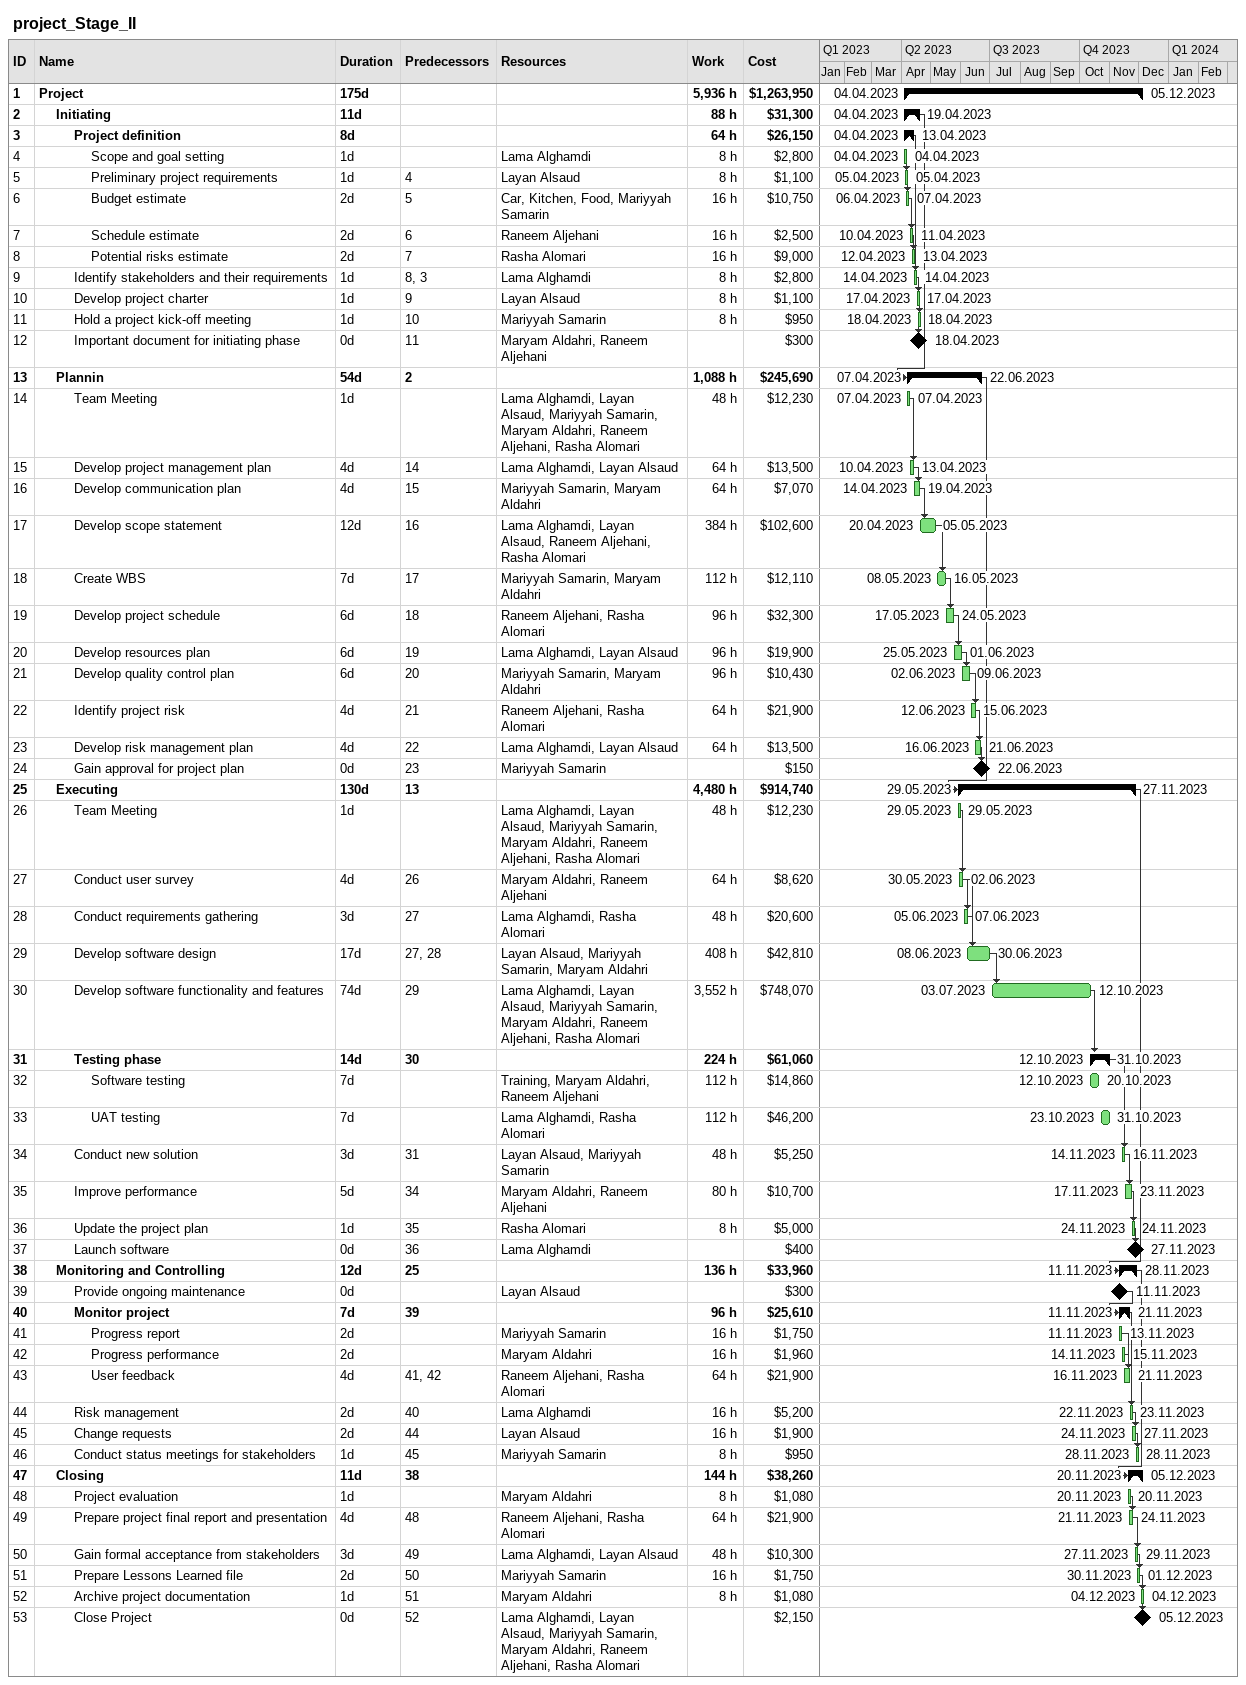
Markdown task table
project_Stage_II

| ID | Level | Task | Duration | Start | Finish | Predecessors | Resources | Work (h) | Cost ($) |
|---|---|---|---|---|---|---|---|---|---|
| 1 | 1 | **Project** | 175d | 2023-04-04 | 2023-12-05 |  |  | 5936 | 1263950 |
| 2 | 2 | **Initiating** | 11d | 2023-04-04 | 2023-04-19 |  |  | 88 | 31300 |
| 3 | 3 | **Project definition** | 8d | 2023-04-04 | 2023-04-13 |  |  | 64 | 26150 |
| 4 | 4 | Scope and goal setting | 1d | 2023-04-04 | 2023-04-04 |  | Lama Alghamdi | 8 | 2800 |
| 5 | 4 | Preliminary project requirements | 1d | 2023-04-05 | 2023-04-05 | 4 | Layan Alsaud | 8 | 1100 |
| 6 | 4 | Budget estimate | 2d | 2023-04-06 | 2023-04-07 | 5 | Car, Kitchen, Food, Mariyyah Samarin | 16 | 10750 |
| 7 | 4 | Schedule estimate | 2d | 2023-04-10 | 2023-04-11 | 6 | Raneem Aljehani | 16 | 2500 |
| 8 | 4 | Potential risks estimate | 2d | 2023-04-12 | 2023-04-13 | 7 | Rasha Alomari | 16 | 9000 |
| 9 | 3 | Identify stakeholders and their requirements | 1d | 2023-04-14 | 2023-04-14 | 8, 3 | Lama Alghamdi | 8 | 2800 |
| 10 | 3 | Develop project charter | 1d | 2023-04-17 | 2023-04-17 | 9 | Layan Alsaud | 8 | 1100 |
| 11 | 3 | Hold a project kick-off meeting | 1d | 2023-04-18 | 2023-04-18 | 10 | Mariyyah Samarin | 8 | 950 |
| 12 | 3 | Important document for initiating phase | 0d | 2023-04-18 | 2023-04-18 | 11 | Maryam Aldahri, Raneem Aljehani |  | 300 |
| 13 | 2 | **Plannin** | 54d | 2023-04-07 | 2023-06-22 | 2 |  | 1088 | 245690 |
| 14 | 3 | Team Meeting | 1d | 2023-04-07 | 2023-04-07 |  | Lama Alghamdi, Layan Alsaud, Mariyyah Samarin, Maryam Aldahri, Raneem Aljehani, Rasha Alomari | 48 | 12230 |
| 15 | 3 | Develop project management plan | 4d | 2023-04-10 | 2023-04-13 | 14 | Lama Alghamdi, Layan Alsaud | 64 | 13500 |
| 16 | 3 | Develop communication plan | 4d | 2023-04-14 | 2023-04-19 | 15 | Mariyyah Samarin, Maryam Aldahri | 64 | 7070 |
| 17 | 3 | Develop scope statement | 12d | 2023-04-20 | 2023-05-05 | 16 | Lama Alghamdi, Layan Alsaud, Raneem Aljehani, Rasha Alomari | 384 | 102600 |
| 18 | 3 | Create WBS | 7d | 2023-05-08 | 2023-05-16 | 17 | Mariyyah Samarin, Maryam Aldahri | 112 | 12110 |
| 19 | 3 | Develop project schedule | 6d | 2023-05-17 | 2023-05-24 | 18 | Raneem Aljehani, Rasha Alomari | 96 | 32300 |
| 20 | 3 | Develop resources plan | 6d | 2023-05-25 | 2023-06-01 | 19 | Lama Alghamdi, Layan Alsaud | 96 | 19900 |
| 21 | 3 | Develop quality control plan | 6d | 2023-06-02 | 2023-06-09 | 20 | Mariyyah Samarin, Maryam Aldahri | 96 | 10430 |
| 22 | 3 | Identify project risk | 4d | 2023-06-12 | 2023-06-15 | 21 | Raneem Aljehani, Rasha Alomari | 64 | 21900 |
| 23 | 3 | Develop risk management plan | 4d | 2023-06-16 | 2023-06-21 | 22 | Lama Alghamdi, Layan Alsaud | 64 | 13500 |
| 24 | 3 | Gain approval for project plan | 0d | 2023-06-22 | 2023-06-22 | 23 | Mariyyah Samarin |  | 150 |
| 25 | 2 | **Executing** | 130d | 2023-05-29 | 2023-11-27 | 13 |  | 4480 | 914740 |
| 26 | 3 | Team Meeting | 1d | 2023-05-29 | 2023-05-29 |  | Lama Alghamdi, Layan Alsaud, Mariyyah Samarin, Maryam Aldahri, Raneem Aljehani, Rasha Alomari | 48 | 12230 |
| 27 | 3 | Conduct user survey | 4d | 2023-05-30 | 2023-06-02 | 26 | Maryam Aldahri, Raneem Aljehani | 64 | 8620 |
| 28 | 3 | Conduct requirements gathering | 3d | 2023-06-05 | 2023-06-07 | 27 | Lama Alghamdi, Rasha Alomari | 48 | 20600 |
| 29 | 3 | Develop software design | 17d | 2023-06-08 | 2023-06-30 | 27, 28 | Layan Alsaud, Mariyyah Samarin, Maryam Aldahri | 408 | 42810 |
| 30 | 3 | Develop software functionality and features | 74d | 2023-07-03 | 2023-10-12 | 29 | Lama Alghamdi, Layan Alsaud, Mariyyah Samarin, Maryam Aldahri, Raneem Aljehani, Rasha Alomari | 3552 | 748070 |
| 31 | 3 | **Testing phase** | 14d | 2023-10-12 | 2023-10-31 | 30 |  | 224 | 61060 |
| 32 | 4 | Software testing | 7d | 2023-10-12 | 2023-10-20 |  | Training, Maryam Aldahri, Raneem Aljehani | 112 | 14860 |
| 33 | 4 | UAT testing | 7d | 2023-10-23 | 2023-10-31 |  | Lama Alghamdi, Rasha Alomari | 112 | 46200 |
| 34 | 3 | Conduct new solution | 3d | 2023-11-14 | 2023-11-16 | 31 | Layan Alsaud, Mariyyah Samarin | 48 | 5250 |
| 35 | 3 | Improve performance | 5d | 2023-11-17 | 2023-11-23 | 34 | Maryam Aldahri, Raneem Aljehani | 80 | 10700 |
| 36 | 3 | Update the project plan | 1d | 2023-11-24 | 2023-11-24 | 35 | Rasha Alomari | 8 | 5000 |
| 37 | 3 | Launch software | 0d | 2023-11-27 | 2023-11-27 | 36 | Lama Alghamdi |  | 400 |
| 38 | 2 | **Monitoring and Controlling** | 12d | 2023-11-11 | 2023-11-28 | 25 |  | 136 | 33960 |
| 39 | 3 | Provide ongoing maintenance | 0d | 2023-11-11 | 2023-11-11 |  | Layan Alsaud |  | 300 |
| 40 | 3 | **Monitor project** | 7d | 2023-11-11 | 2023-11-21 | 39 |  | 96 | 25610 |
| 41 | 4 | Progress report | 2d | 2023-11-11 | 2023-11-13 |  | Mariyyah Samarin | 16 | 1750 |
| 42 | 4 | Progress performance | 2d | 2023-11-14 | 2023-11-15 |  | Maryam Aldahri | 16 | 1960 |
| 43 | 4 | User feedback | 4d | 2023-11-16 | 2023-11-21 | 41, 42 | Raneem Aljehani, Rasha Alomari | 64 | 21900 |
| 44 | 3 | Risk management | 2d | 2023-11-22 | 2023-11-23 | 40 | Lama Alghamdi | 16 | 5200 |
| 45 | 3 | Change requests | 2d | 2023-11-24 | 2023-11-27 | 44 | Layan Alsaud | 16 | 1900 |
| 46 | 3 | Conduct status meetings for stakeholders | 1d | 2023-11-28 | 2023-11-28 | 45 | Mariyyah Samarin | 8 | 950 |
| 47 | 2 | **Closing** | 11d | 2023-11-20 | 2023-12-05 | 38 |  | 144 | 38260 |
| 48 | 3 | Project evaluation | 1d | 2023-11-20 | 2023-11-20 |  | Maryam Aldahri | 8 | 1080 |
| 49 | 3 | Prepare project final report and presentation | 4d | 2023-11-21 | 2023-11-24 | 48 | Raneem Aljehani, Rasha Alomari | 64 | 21900 |
| 50 | 3 | Gain formal acceptance from stakeholders | 3d | 2023-11-27 | 2023-11-29 | 49 | Lama Alghamdi, Layan Alsaud | 48 | 10300 |
| 51 | 3 | Prepare Lessons Learned file | 2d | 2023-11-30 | 2023-12-01 | 50 | Mariyyah Samarin | 16 | 1750 |
| 52 | 3 | Archive project documentation | 1d | 2023-12-04 | 2023-12-04 | 51 | Maryam Aldahri | 8 | 1080 |
| 53 | 3 | Close Project | 0d | 2023-12-05 | 2023-12-05 | 52 | Lama Alghamdi, Layan Alsaud, Mariyyah Samarin, Maryam Aldahri, Raneem Aljehani, Rasha Alomari |  | 2150 |
